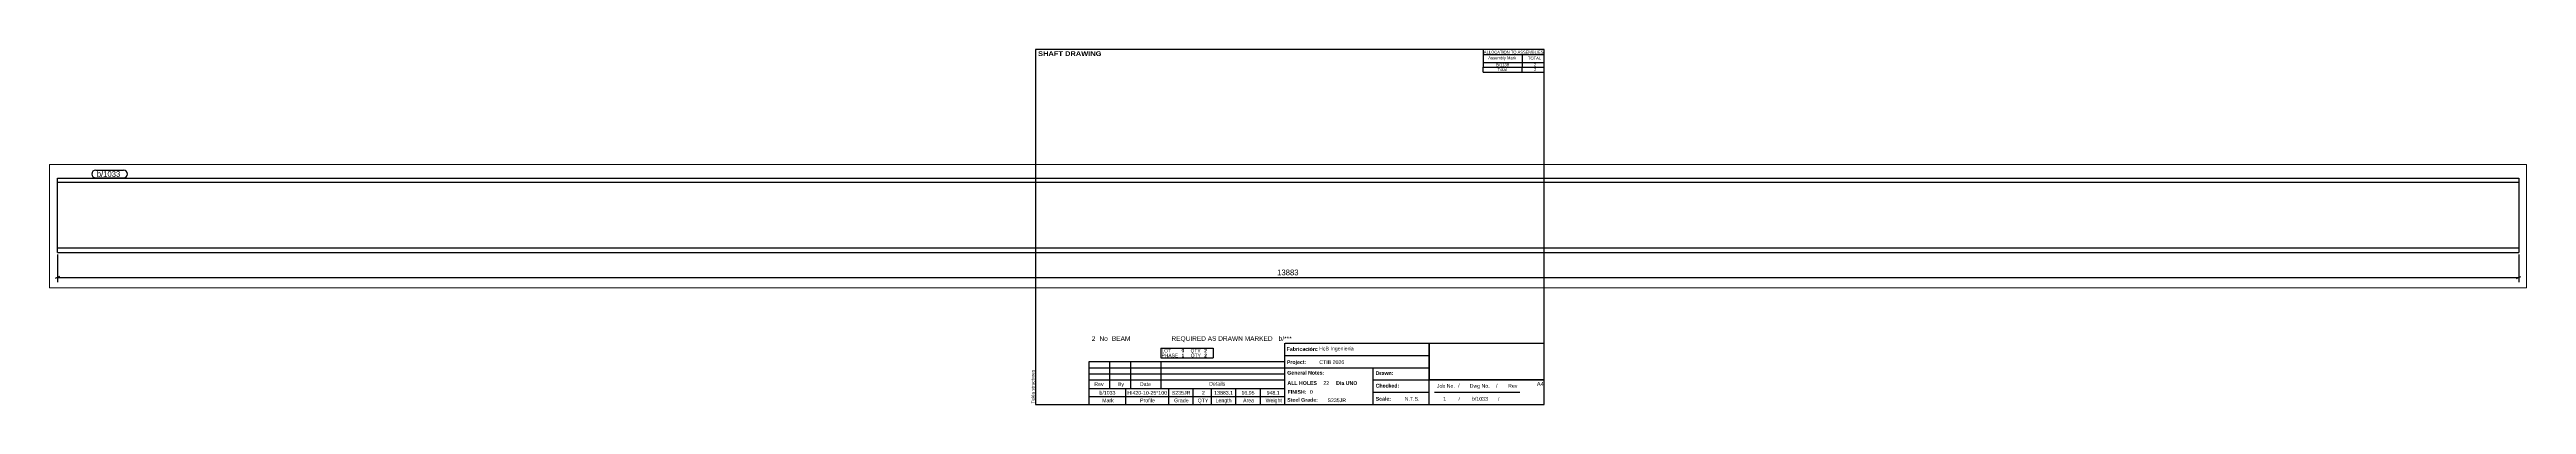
# Paper-space layout 'Layout1' of a CAD drawing. Header units: millimetres. Extents: x -551 to 846, y 5 to 205.
# The model-space entities are those that its viewports show. They can reach past a viewport. Long polylines and large blocks are cut down to what shows.
import ezdxf

# ---------------------------------------------------------------- set-up
doc = ezdxf.new("R2010")
doc.units = ezdxf.units.MM
doc.layers.add('Viewport layer', color=7, linetype='Continuous', plot=False)
doc.styles.add('Arial', font='ARIAL.TTF', dxfattribs={"height": 0.2})
doc.styles.add('Arial Black', font='ARIBLK.TTF', dxfattribs={"height": 0.2})
doc.styles.add('Arial Bold', font='ARIALBD.TTF', dxfattribs={"height": 0.2})
doc.styles.add('Comic Sans MS', font='COMIC.TTF', dxfattribs={"height": 0.2})

msp = doc.modelspace()

# ---------------------------------------------------------------- linework, layer by layer
at = {"color": 7, "linetype": 'Continuous'}
for p, q in [((44, 198), (44, 618)), ((44, 618), (13927, 618)), ((13927, 593), (44, 593)), ((13927, 618), (13927, 198)), ((13927, 223), (44, 223)), ((44, 198), (13927, 198))]:
    msp.add_line(p, q, dxfattribs=at)
at = {"color": 8, "linetype": 'Continuous'}
for p, q in [((44, 188), (44, 32)), ((13927, 188), (13927, 32)), ((56, 64), (32, 52)), ((44, 58), (13927, 58)), ((13915, 52), (13939, 64))]:
    msp.add_line(p, q, dxfattribs=at)

# ---------------------------------------------------------------- next in the draw order: wipeouts: each hides what was drawn before it
at = {"color": 0}
for points in [[(411, 625), (411, 657), (266, 657), (266, 625)], [(7054, 64), (7054, 108), (6917, 108), (6917, 64)]]:
    msp.add_wipeout(points, dxfattribs=at)

# ---------------------------------------------------------------- next in the draw order: texts
at = {"color": 3, "style": 'Comic Sans MS'}
msp.add_text('13883', height=32.4, dxfattribs=at).set_placement((6924, 70))

# ---------------------------------------------------------------- next in the draw order: wipeouts: each hides what was drawn before it
at = {"color": 0}
msp.add_wipeout([(411, 625), (411, 657), (266, 657), (266, 625)], dxfattribs=at)

# ---------------------------------------------------------------- next in the draw order: linework, layer by layer
at = {"color": 7, "linetype": 'Continuous'}
for p, q in [((260, 663), (417, 663)), ((260, 619), (417, 619))]:
    msp.add_line(p, q, dxfattribs=at)
for centre, start, end in [((260, 641), 90, 270), ((417, 641), 270, 90)]:
    msp.add_arc(centre, 22, start, end, dxfattribs=at)

# ---------------------------------------------------------------- next in the draw order: texts
at = {"color": 3, "style": 'Comic Sans MS'}
msp.add_text('b/1033', height=32.4, dxfattribs=at).set_placement((266, 625))

psp = doc.layouts.get("Layout1")

# ---------------------------------------------------------------- linework, layer by layer
at = {"color": 5, "linetype": 'Continuous'}
for p, q in [((292, 205), (5, 205)), ((5, 205), (5, 5)), ((292, 5), (292, 205)), ((5, 5), (292, 5))]:
    psp.add_line(p, q, dxfattribs=at)
at = {"color": 7, "linetype": 'Continuous'}
for p, q in [((257.5, 205), (257.5, 197.8)), ((257.5, 197.8), (257.5, 195)), ((257.6, 202.2), (292, 202.2)), ((257.6, 197.8), (292, 197.8)), ((279.5, 202.2), (279.5, 197.8)), ((279.5, 197.8), (279.5, 195)), ((257.5, 192.2), (257.5, 195)), ((257.5, 195), (292, 195)), ((257.5, 192.2), (292, 192.2)), ((279.5, 192.2), (279.5, 195)), ((35.3, 14), (35.3, 29.2)), ((35.3, 29.2), (145.7, 29.2)), ((47, 14), (47, 29.2)), ((58.8, 14), (58.8, 29.2)), ((75.7, 36.7), (105.3, 36.7)), ((75.7, 36.7), (75.7, 34)), ((75.7, 34), (75.7, 31.2)), ((75.7, 31.2), (105.3, 31.2)), ((76, 14), (76, 29.2)), ((105.3, 36.7), (105.3, 34)), ((105.3, 34), (105.3, 31.2)), ((145.7, 5), (145.7, 39.5)), ((145.7, 32.6), (227.1, 32.6)), ((145.7, 14), (145.7, 29.2)), ((145.8, 39.5), (292, 39.5)), ((227.1, 5), (227.1, 39.5)), ((35.3, 25.7), (145.7, 25.7)), ((35.3, 22.3), (145.7, 22.3)), ((35.3, 18.8), (145.7, 18.8)), ((145.7, 25.7), (227.1, 25.7)), ((195.4, 5), (195.4, 25.7)), ((195.4, 18.8), (292, 18.8)), ((35.3, 9.5), (35.3, 14)), ((35.3, 14), (145.7, 14)), ((35.3, 9.5), (145.7, 9.5)), ((35.3, 5), (35.3, 9.5)), ((56, 9.5), (56, 14)), ((56, 5), (56, 9.5)), ((80.2, 9.5), (80.2, 14)), ((80.2, 5), (80.2, 9.5)), ((94, 9.5), (94, 14)), ((94, 5), (94, 9.5)), ((104.3, 9.5), (104.3, 14)), ((104.3, 5), (104.3, 9.5)), ((118.1, 9.5), (118.1, 14)), ((118.1, 5), (118.1, 9.5)), ((131.9, 9.5), (131.9, 14)), ((131.9, 5), (131.9, 9.5)), ((195.4, 11.9), (227.1, 11.9)), ((230, 11.9), (278.3, 11.9))]:
    psp.add_line(p, q, dxfattribs=at)
at = {"color": 2, "linetype": 'Continuous'}
for p, q in [((227.3, 39.5), (291.9, 39.5)), ((227.3, 19), (227.3, 39.5)), ((292, 19), (292, 39.5)), ((227.3, 19), (291.9, 19))]:
    psp.add_line(p, q, dxfattribs=at)

# ---------------------------------------------------------------- texts
at = {"color": 7}
for s, height, style, p in [(' SHAFT DRAWING', 2.634, 'Arial Black', (5.3, 201.4)), ('ALLOCATION TO ASSEMBLIES', 1.648, 'Arial', (257.9, 202.7)), ('Assembly Mark', 1.648, 'Arial', (260.4, 199.5)), ('TOTAL', 1.65, 'Arial', (282.8, 199.3)), ('2', 2.64, 'Arial', (36.8, 40.8)), ('No', 2.64, 'Arial', (41.1, 40.8)), ('BEAM', 2.64, 'Arial', (48.1, 40.8)), ('REQUIRED AS DRAWN MARKED', 2.636, 'Arial', (81.7, 40.8)), ('b/***', 2.64, 'Arial', (142.2, 40.8)), ('b/1033', 2.11, 'Arial', (41.1, 10.5)), ('HI420-10-25*100', 2.109, 'Arial', (56.8, 10.5)), ('S235JR', 2.11, 'Arial', (81.9, 10.5)), ('2', 2.11, 'Arial', (98.9, 10.5)), ('13883.1', 2.11, 'Arial', (105.8, 10.5)), ('16.95', 2.11, 'Arial', (121.2, 10.5)), ('948.1', 2.11, 'Arial', (135.4, 10.5)), ('FINISH:', 2.11, 'Arial Bold', (147.2, 11)), ('0', 2.11, 'Arial', (159.8, 11))]:
    psp.add_text(s, height=height, dxfattribs=dict(at, style=style)).set_placement(p)
at = {"color": 7, "linetype": 'Continuous'}
for s, height, style, p in [('B/1138', 1.65, 'Arial', (264.8, 195.6)), ('2', 1.65, 'Arial', (286.2, 195.6)), ('Total', 1.65, 'Arial', (265.7, 192.9)), ('2', 1.65, 'Arial', (286.2, 192.9)), ('LOT', 1.98, 'Arial', (76.1, 34.3)), ('PHASE', 1.98, 'Arial', (76.1, 31.6)), ('0', 1.98, 'Arial Bold', (87.4, 34.3)), ('1', 1.98, 'Arial Bold', (87.4, 31.6)), ('QTY', 1.98, 'Arial', (92.5, 34.3)), ('QTY', 1.98, 'Arial', (92.6, 31.6)), ('2', 1.98, 'Arial Bold', (100.2, 34.3)), ('2', 1.98, 'Arial Bold', (100.2, 31.6)), ('Fabricación:', 2.107, 'Arial Bold', (146.7, 35.2)), ('Project:', 2.11, 'Arial Bold', (146.8, 27.8)), ('HcB Ingeniería', 2.109, 'Arial', (165, 35.4)), ('CTIB 2026', 2.11, 'Arial', (165.1, 27.8)), ('Rev', 2.11, 'Arial', (38.2, 15.4)), ('By', 2.11, 'Arial', (51.5, 15.4)), ('Date', 2.11, 'Arial', (63.9, 15.4)), ('Details', 2.11, 'Arial', (103, 15.6)), ('General Notes:', 2.107, 'Arial Bold', (147, 21.8)), ('ALL HOLES', 2.11, 'Arial Bold', (147.1, 16)), ('22', 2.11, 'Arial', (167.4, 16)), ('Dia UNO', 2.11, 'Arial Bold', (174.6, 16)), ('Drawn:', 2.11, 'Arial Bold', (196.9, 21.6)), ('Checked:', 2.11, 'Arial Bold', (196.9, 14.5)), ('Job No.', 2.11, 'Arial', (231.4, 14.4)), ('/', 2.11, 'Arial', (243.4, 14.4)), ('Dwg No.', 2.11, 'Arial', (249.9, 14.4)), ('/', 2.11, 'Arial', (264.8, 14.4)), ('Rev', 2.11, 'Arial', (271.6, 14.4)), ('A4', 2.31, 'Arial', (287.8, 15.4)), ('Mark', 2.11, 'Arial', (42.6, 6.2)), ('Profile', 2.11, 'Arial', (64, 6.2)), ('Grade', 2.11, 'Arial', (83.2, 6.2)), ('QTY', 2.11, 'Arial', (96.5, 6.2)), ('Length', 2.11, 'Arial', (106.6, 6.2)), ('Area', 2.11, 'Arial', (122.1, 6.2)), ('Weight', 2.11, 'Arial', (134.8, 6.2)), ('Steel Grade:', 2.107, 'Arial Bold', (147, 6.5)), ('S235JR', 2.11, 'Arial', (169.7, 6.3)), ('Scale:', 2.11, 'Arial Bold', (196.9, 7.1)), ('N.T.S.', 2.11, 'Arial', (213.3, 7.1)), ('1', 2.11, 'Arial', (235, 7.1)), ('/', 1.98, 'Arial', (243.6, 7.1)), ('b/1033', 2.11, 'Arial', (251.2, 7.1)), ('/', 1.98, 'Arial', (265.9, 7.1))]:
    psp.add_text(s, height=height, dxfattribs=dict(at, style=style)).set_placement(p)
at = {"color": 174, "linetype": 'Continuous', "style": 'Arial'}
psp.add_text('Tekla structures', height=1.91, rotation=90, dxfattribs=at).set_placement((4.5, 5.5))

# ---------------------------------------------------------------- viewports
at = {"layer": 'Viewport layer', "view_target_point": (6985.6, 347.3)}
psp.add_viewport(center=(147.5, 105.5), size=(1397.1, 69.46), view_center_point=(0, 0), view_height=694.6, dxfattribs=at)

doc.saveas('drawing.dxf')
